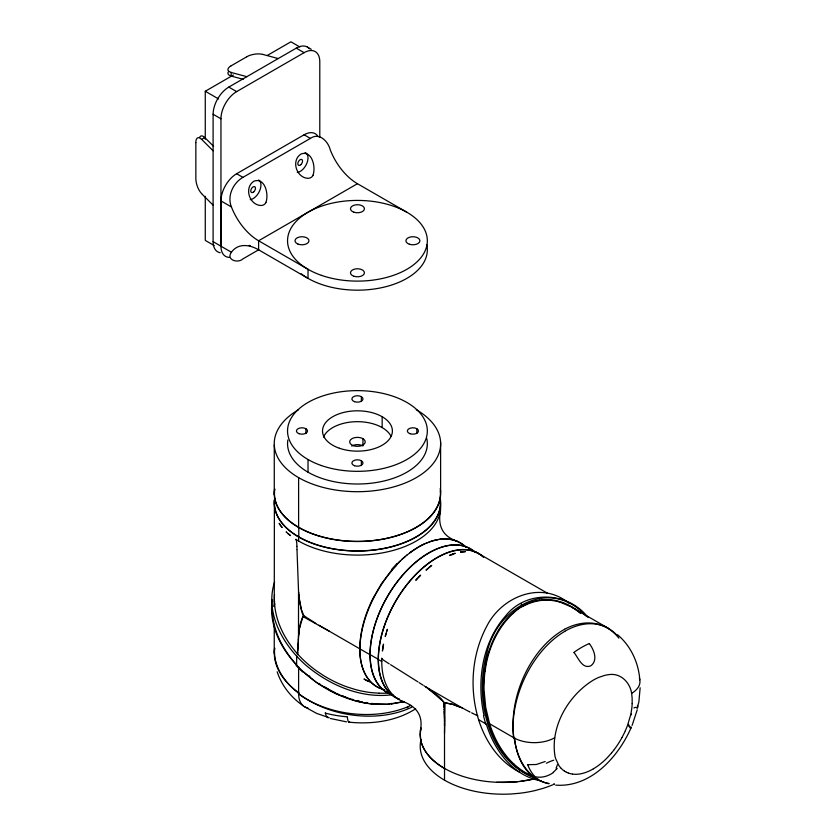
<?xml version="1.0" encoding="UTF-8"?>
<svg xmlns="http://www.w3.org/2000/svg" width="836" height="836" viewBox="0 0 836 836"><rect width="100%" height="100%" fill="white"/><g stroke="black" fill="none" stroke-linecap="round" stroke-linejoin="round"><path stroke-width="1.25" d="M229.44 257.394A22.185 12.812 -60 0 1 220.955 246.202L220.955 118.796A22.185 12.812 -60 0 1 236.64 91.615L304.105 52.668A22.185 12.812 -60 0 1 319.791 61.728L319.791 137.135M274.271 601.753L274.396 500.085M298.88 631.765L298.504 636.551L298.536 590.916M298.609 541.028L298.609 536.952M445.348 702.971L453.039 704.487L461.002 707.465L452.945 704.382L445.045 702.71L444.522 733.287M298.358 640.637L298.515 636.405M420.289 731.072C423.538 715.72 416.621 706.169 401.959 701.195M440.562 510.43C437.541 525.614 442.349 536.388 457.271 541.247M298.483 637.157L298.504 636.572M298.483 637.325L298.473 637.554M298.41 639.373L298.452 638.119M298.421 639.226L298.295 641.985M632.183 703.588L632.131 698.248A53.859 31.099 -60 0 0 631.891 695.751C631.316 683.712 621.221 672.269 608.18 674.736A56.409 32.573 -60 0 0 604.867 675.352L599.098 677.264A61.143 35.3 -60 0 0 593.09 680.253C568.616 695.301 550.036 726.338 555.01 756.277A52.145 30.106 -60 0 0 555.647 758.607L558.72 765.253A54.298 31.35 -60 0 0 560.998 768.169M632.183 703.63L631.995 706.41A54.476 31.454 -60 0 1 631.65 709.336L631.17 712.335A55.375 31.967 -60 0 1 630.522 715.407L627.46 725.575A53.18 30.702 -60 0 1 626.906 727.017L625.318 730.8M298.337 641.128L298.253 642.675M298.191 643.783L298.243 642.894M640.146 687.767L638.871 701.906L637.199 708.343A11.61 3.866 -56.9 0 0 633.928 707.925M297.459 654.713L297.543 653.355M298.233 643.166L297.877 648.454M297.48 654.327L297.689 651.234M298.201 643.636L298.17 644.222M298.191 643.814L297.992 646.855M297.532 653.533L297.595 652.55M297.574 652.864L297.637 651.892M297.71 650.878L297.752 650.209M297.94 647.587L298.003 646.604M297.72 650.648L297.825 649.227M274.375 606.518L274.699 603.216M297.783 649.771L297.95 647.419M297.909 647.963L297.961 647.304M298.64 634.712L298.682 634.19M298.692 634.064L298.807 632.476A40.431 23.46 59.7 0 1 299.11 630.396M298.609 635.13L298.588 635.318M298.713 633.73L298.776 632.998M298.828 632.486L298.912 631.483M299.204 629.33L303.081 616.038L300.615 622.548L299.131 629.874M303.029 616.665L305.662 618.097M298.891 631.797L299.11 629.78M298.922 631.525L299.194 629.215M383.212 646.479L383.505 644.117A83.203 48.039 -60 0 0 382.418 651.035L383.128 647.2M485.11 671.402C487.994 645.977 501.224 619.8 522.03 606.372M272.16 599.746C267.656 631.922 288.828 661.872 313.5 680.19M486.259 660.973L484.19 673.252L483.386 686.042A96.098 73.129 -86 0 0 483.417 690.745L483.73 696.91A98.021 74.592 -86 0 0 484.263 702.376L485.047 707.883A99.275 75.543 -86 0 0 486.071 713.307L487.346 718.699A99.86 75.992 -86 0 0 492.561 734.081L494.724 738.867A98.732 75.136 -86 0 0 497.096 743.444L499.614 747.771A97.175 73.944 -86 0 0 502.321 751.867L505.122 755.65A95.116 72.377 -86 0 0 508.089 759.203L508.11 759.234M420.926 728.156L420.195 734.301L420.801 740.278M637.826 707.298L637.46 705.417M274.605 581.919C264.625 612.652 282.652 644.525 305.265 664.662C329.029 685.06 360.87 698.896 392.575 694.706M637.241 709.774L632.1 725.418M386.828 631.149L387.361 629.33A83.203 48.039 -60 0 0 385.239 636.478L386.002 633.939M491.589 643.793L488.851 651.369A88.146 67.079 -86 0 0 486.322 660.67M625.182 731.103L624.617 732.336A56.838 32.813 -60 0 1 624.095 733.444L622.015 737.498M265.89 202.406C269.025 194.589 265.075 177.211 254.113 181.109C243.987 187.233 248.961 204.214 260.184 205.457A8.026 6.531 53.6 0 0 265.984 202.479M312.957 175.236C316.092 167.409 312.131 150.031 301.179 153.929C291.053 160.063 296.028 177.044 307.251 178.277A8.026 6.531 53.6 0 0 313.051 175.299M631.117 727.738C618.117 757.176 590.728 787.669 555.762 785.14M557.163 768.357L556.766 769.057M498.58 629.957L495.184 635.977A83.558 63.588 -86 0 0 491.704 643.542M630.522 715.407L631.493 714.09M406.86 212.229L357.442 183.701A44.371 25.623 60 0 1 330.272 149.895C328.172 141.336 319.195 132.078 310.375 138.41L242.921 177.357C233.045 183.084 226.932 196 231.436 206.962A44.371 25.623 60 0 0 258.606 240.768L308.024 269.296L308.024 278.357L258.606 249.818A44.371 25.623 60 0 0 231.436 252.253C225.71 259.714 237.821 263.81 242.921 258.878L258.658 249.797M613.854 750.08L615.954 747.238A57.005 32.907 -60 0 0 618.076 744.113L620.072 740.905A55.625 32.113 -60 0 0 621.911 737.697M613.718 750.268L611.701 752.787M611.534 752.985L607.667 757.312M391.875 569.87L381.613 583.497L373.044 598.262A83.036 47.945 -60 0 0 375.197 685.698L378.614 687.694M506.344 619.403L502.666 623.938A80.057 60.923 -86 0 0 498.705 629.759M418.7 577.185L420.623 575.168A83.203 48.039 -60 0 0 415.764 580.288L417.833 578.104M396.431 564.833L402.346 559.044M396.891 564.352L397.445 563.777M397.727 563.495L398.824 562.398M399.096 562.126L400.162 561.092M401.719 559.618L402.722 558.699M402.921 558.521L406.86 555.146M403.213 558.26L405.366 556.389M406.432 555.501L412.252 551.039M514.255 611.722L510.577 614.982A77.842 59.241 -86 0 0 506.48 619.246M409.776 552.847L410.695 552.168M428.429 568.292L426.005 570.142A83.203 48.039 -60 0 1 431.721 565.502M410.915 552L419.129 546.65M412.388 550.945L412.524 550.84A80.538 46.492 -60 0 1 418.606 546.953L419.85 546.253M415.68 708.771C396.097 721.332 371.748 724.467 348.967 722.168M585.764 615.923C550.098 575.837 495.466 608.524 486.771 653.825C473.887 699.345 488.37 763.101 538.07 779.058M587.98 617.438C568.156 591.365 525.99 589.808 505.55 616.007C482.058 642.706 476.499 681.497 484.023 715.438M593.351 768.869L596.873 766.612A55.5 32.04 -60 0 0 607.5 757.479M231.154 65.804L246.839 56.743M205.269 139.246L205.269 91.26L233.443 74.989M267.259 55.469L290.928 41.8L299.81 46.931M220.213 252.733A22.185 12.812 -60 0 1 213.107 241.667L213.107 114.26A22.185 12.812 -60 0 1 228.803 87.09L296.257 48.143A22.185 12.812 -60 0 1 309.393 48.76M195.781 142.569A11.296 4.619 71.5 0 1 201.601 139.424L204.747 137.512L213.598 146.331M220.955 246.202L220.955 200.912A22.185 12.812 -60 0 1 236.64 173.731L304.105 134.784A22.185 12.812 -60 0 1 318.046 136.54M357.442 183.701L258.606 240.768L258.606 249.818M419.547 546.42L424.145 544.058M420.059 546.138L420.78 545.741M421.02 545.615L421.856 545.177M422.096 545.062L423.298 544.466M545.177 761.512L536.252 764.512L527.61 764.668M423.549 544.34L424.866 543.734M424.385 543.954L430.885 541.394M426.078 543.201L427.478 542.627M453.384 553.944L452.621 554.237L455.233 553.286A83.203 48.039 -60 0 0 449.475 555.25M529.857 602.631L526.022 604.25A76.724 58.384 -86 0 0 514.391 611.618M428.711 542.156L430.164 541.634M430.446 541.54L435.817 540.035M431.157 541.3L432.557 540.871M329.175 717.716L316.729 713.442L304.586 706.765M433.309 540.652L434.553 540.328M403.663 701.728L387.058 704.372L369.334 703.598M402.534 701.895L391.52 703.996M434.825 540.265L435.556 540.087M519.574 781.493L535.416 778.682M435.692 540.056L438.44 539.523M436.037 539.983L437.071 539.763M437.374 539.711C446.926 537.757 457.658 539.523 464.983 546.295M539.304 600.154L535.134 600.99A77.267 58.792 -86 0 0 530.118 602.537M438.775 539.471L439.788 539.324M440.133 539.283L440.802 539.199M391.164 703.578L392.094 703.473M517.505 781.712L519.511 781.493A83.496 48.206 0 0 0 535.061 778.776M517.453 781.712L511.904 782.162A83.046 47.945 0 0 1 420.811 740.351M516.92 781.764L496.688 782.277M389.607 704.184L375.719 704.32M379.021 693.211L371.288 692.626A87.592 66.661 26 0 1 354.767 689.355L347.076 686.92A93.35 71.029 26 0 1 323.354 675.436L316.635 670.963A96.861 73.714 26 0 1 297.511 653.867C283.111 637.669 272.996 616.571 274.511 594.5M550.391 599.778L545.459 599.611A78.939 60.077 -86 0 0 539.648 600.102M250.257 245.721L249.149 245.387M373.682 704.163C352.186 702.219 331.662 693.462 314.284 680.849M371.675 703.525L372.678 703.63M572.723 774.115L574.447 774.272A55.134 31.831 -60 0 0 593.09 769.005M346.47 721.855L330.345 718.479M367.223 703.295L368.279 703.452M367.809 702.971L365.896 702.668M541.394 780.897C513.095 776.32 494.149 750.038 486.364 724.154L478.568 719.65C469.184 688.707 471.661 654.076 487.148 625.506C502.227 596.371 541.394 580.592 568.752 603.059M365.604 702.658L366.617 702.825M366.158 703.118L360.87 702.104M361.528 701.864L362.552 702.083M359.814 701.874L356.648 701.101M359.49 701.404L357.442 700.902M384.09 689.721L377.078 686.878A82.952 47.892 -60 0 1 369.773 680.87L366.952 677.129A83.057 47.955 -60 0 1 359.804 648.82M262.535 54.33L278.221 58.562M246.839 76.672L231.154 72.45L231.154 76.066L243.224 79.316M355.593 700.819L336.009 693.681L317.847 683.367M327.942 717.758L326.353 716.295L325.34 712.972M559.848 602.045L571.249 606.894A89.807 68.395 -86.3 0 1 580.163 613.091M535.458 777.731L533.598 777.104M562.576 602.442L557.11 600.833A81.865 62.292 -86 0 0 550.61 599.788M568.396 773.07L570.351 773.666A55.636 32.123 -60 0 0 572.461 774.084M533.943 776.539L533.169 776.257M345.738 697.224L344.735 696.837M568.062 772.945L566.348 772.192M344.944 696.89L345.529 697.109M532.783 776.111L525.635 772.704A89.807 68.374 -86.3 0 1 513.68 763.79M343.795 696.44L342.645 695.98M336.72 693.399L337.305 693.671M463.886 708.844L469.257 711.645M378.907 687.84L381.101 688.78A83.37 48.133 -60 0 0 384.257 689.763M461.545 707.716L463.186 708.51L425.733 686.868M334.964 692.553L335.55 692.835M477.816 715.846L472.674 713.359M471.629 712.836L472.152 713.098M470.041 712.053L469.518 711.781M333.219 691.685L333.794 691.978M370.933 682.573L364.005 678.999L367.589 681.1M566.118 772.077L564.488 771.116M306.425 618.504L329.405 631.274M307.355 47.046L311.274 49.303M296.257 48.143L304.105 52.668M228.803 87.09L236.64 91.615M304.105 134.784L310.375 138.41M205.269 91.26L218.593 98.951M213.107 114.26L220.955 118.796M236.64 173.731L242.921 177.357M220.955 200.912L231.436 206.962M213.107 241.667L231.436 252.253M214.152 245.533L205.269 240.402L205.269 196.303M571.615 607.103L608.995 628.682M476.081 552.126L547.34 593.152M370.149 654.619L378.394 659.374M378.238 659.458L381.759 661.495M485.016 671.381A94.071 71.76 -86.2 0 0 484.034 689.982L485.737 707.465L489.603 723.767L513.858 737.77A28.842 16.657 0 0 0 554.655 737.77M318.934 625.213L369.993 654.703A83.057 47.955 -60 0 0 377.151 683.012L379.972 686.753A82.952 47.892 -60 0 0 387.277 692.772L391.3 694.664A83.37 48.133 -60 0 0 393.286 695.333M390.611 664.693L417.895 681.852M389.231 663.868L384.069 660.503A7.576 4.65 62.5 0 1 381.749 658.381M424.113 685.802L426.318 687.276M315.799 623.353L307.596 618.138M423.079 685.175L419.108 682.646M519.543 772.161C498.914 761.659 485.402 741.271 478.568 719.65M306.812 617.626L304.168 615.85M426.454 687.37C432.494 692.469 445.243 698.771 444.062 705.542M319.812 683.806L319.248 683.43M303.771 615.589L301.493 609.914L299.204 598.336M520.88 770.593L526.481 773.969A86.014 65.459 -86 0 0 533.389 777.031M575.377 609.016L569.682 605.577A86.014 65.459 -86 0 0 562.764 602.505M575.565 609.151L580.863 613.227M520.588 770.395L514.443 765.577M428.032 688.436L443.968 702.177L444.041 704.967M316.05 682.124L316.948 682.751M315.297 681.518L303.029 671.58M303.175 705.772C291.21 697.569 281.659 685.645 277.165 671.778M514.38 765.515L508.413 759.569M617.616 634.806C630.877 645.925 638.537 662.781 639.822 679.887M513.67 763.832C502.143 753.006 494.327 738.742 489.603 723.767M287.824 533.546L290.531 535.604A83.203 48.039 0 0 1 286.163 531.842L286.351 532.041M201.601 139.319L213.107 150.793M201.601 193.67L213.107 205.144M561.196 768.378L562.064 769.224A54.998 31.758 -60 0 0 564.269 770.97M295.944 664.432L296.655 665.205L296.655 656.208M295.662 663.794C282.369 648.778 272.39 629.612 272.264 609.193M281.398 526.596L282.16 527.516A83.203 48.039 0 0 1 279.161 523.336L279.893 524.496M280.833 525.865L280.165 524.904M574.029 652.54C578.251 657.66 582.18 669.302 590.738 665.864C598.357 660.43 593.905 649.666 589.39 643.668M631.514 693.326L631.525 693.378A28.842 16.657 0 0 0 639.362 678.195M299.194 598.43L298.661 592.588M303.029 615.077C301.232 611.085 299.288 601.063 298.807 594.574M298.619 592.024L298.661 592.505M298.525 590.676L298.483 589.526M444.188 709.325L444.271 711.624M444.282 711.927L444.324 713.098M444.198 709.67L444.073 705.897M444.271 711.415L444.313 712.606M296.916 546.18L296.822 544.184A31.601 17.587 61.7 0 0 296.749 543.118L296.655 542.459A13.815 7.649 61.9 0 0 296.498 541.289L296.466 541.226A5.643 3.104 62.1 0 0 295.944 539.387M444.115 707.308L444.083 706.368M444.344 713.463L444.491 719.388M444.324 712.951L444.344 713.589M444.355 713.965L444.48 718.333M296.926 546.389L296.989 549.586M444.052 705.427L444.073 706.086M298.473 589.432L296.999 549.994M444.48 718.521L444.512 721.98M444.501 720.204L444.512 720.914M444.512 722.921L444.522 780.155M444.512 721.228L444.512 725.909M440.614 442.359L440.614 492.174M416.84 428.711L416.84 433.55M382.156 416.715L382.156 427.583M362.939 438.681L362.939 445.922A7.764 4.483 0 0 0 351.757 446.037M361.371 396.692L361.371 401.52M361.371 460.74L361.371 465.568M308.024 459.507L308.024 472.194M305.903 428.711L305.903 433.55M298.776 527.349L298.776 536.869M298.609 409.692A83.203 48.039 0 0 0 298.609 477.628L298.609 527.443M298.609 666.835L298.609 693.567A28.842 16.657 -60 0 0 307.847 707.946M274.271 444.961L274.271 494.776M274.25 624.283L274.25 653.48M195.854 142.642L195.854 178.873A11.296 4.619 71.5 0 0 201.601 193.555M485.883 724.425A102.096 78.051 -85.3 0 1 483.521 715.668M554.258 784.544A83.569 55.584 -69 0 1 553.568 784.492M548.824 783.76A83.569 55.584 -69 0 1 514.171 737.592M513.607 737.916A83.569 54.246 -66.4 0 1 564.843 631.326M513.879 737.749A83.558 55.448 -68.9 0 1 564.624 629.289M554.508 783.875A83.59 53.755 -66.9 0 1 553.808 783.865M549.033 783.426A83.59 53.755 -66.9 0 1 514.506 737.404M520.744 603.613A1.108 0.637 60 0 1 521.465 604.564M522.343 606.685A78.584 59.858 -86.2 0 1 559.827 602.139M564.634 629.205A83.569 55.584 -69 0 1 618.901 638.182M564.843 631.232A83.59 53.755 -66.9 0 1 617.741 636.102M574.008 652.362A82.43 47.495 -59.9 0 1 589.401 643.521M630.793 726.662A22.258 3.334 24.3 0 1 630.271 728.187M630.24 727.748A11.505 3.104 79.9 0 1 628.965 726.108M553.505 772.464A22.258 17.901 -42.4 0 1 535.813 776.843L535.144 776.728A78.741 44.851 -60.2 0 1 527.683 764.595M556.4 768.942A11.505 10.105 -31 0 1 553.275 772.182M546.378 763.226A11.568 2.403 -26.6 0 1 553.745 760.206M557.309 764.794A10.669 7.305 -51.9 0 1 556.107 768.044M629.059 725.993A10.784 3.532 -85.9 0 1 628.609 724.321M420.968 739.755A83.224 48.049 0 0 0 444.491 780.166A83.046 47.945 0 0 0 511.904 793.939L519.511 793.27A83.496 48.206 0 0 0 535.061 790.553L542.01 788.672A83.537 48.237 0 0 0 552.815 784.774M444.449 768.42A83.046 48.007 -0.1 0 1 420.612 729.744A83.475 48.216 0.2 0 1 420.905 727.978M399.43 699.439A83.203 48.039 -60 0 1 396.233 600.164A83.203 48.039 -60 0 1 483.626 557.089M403.913 701.822A83.203 48.039 -60 0 1 381.833 658.256M453.007 554.372A22.509 6.594 -3 0 1 449.925 555.397M431.428 565.46A22.52 11.004 -22.2 0 1 428.732 567.769M391.3 694.486A82.983 47.913 -60 0 1 388.103 595.472A82.983 47.913 -60 0 1 475.266 552.523M399.535 699.241A82.983 47.913 -60 0 1 396.337 600.227A82.983 47.913 -60 0 1 483.511 557.278M302.58 671.904A102.096 78.051 25.3 0 1 296.184 665.477M410.988 705.375A83.569 54.246 6.4 0 1 298.347 693.713M298.922 693.378A83.569 55.584 9 0 1 274.657 648.161M299.257 693.19A83.59 53.755 6.9 0 1 274.626 648.057M411.834 707.162A83.558 55.448 8.9 0 1 298.64 693.556M273.957 606.528A86.014 65.459 26 0 1 274.542 601.23M309.874 676.366A99.275 75.543 26 0 1 309.341 675.916M327.9 688.833A96.098 73.129 26 0 1 324.431 686.774M359.605 701.394A88.146 67.079 26 0 1 357.411 700.85M353.022 699.627A88.146 67.079 26 0 1 351.925 699.293M376.284 703.891A83.558 63.588 26 0 1 371.414 703.452M391.906 703.504A80.057 60.923 26 0 1 390.684 703.64M401.29 701.78A77.842 59.241 26 0 1 400.611 701.947M339.176 694.643A94.071 71.76 26.2 0 1 338.183 694.204M334.233 692.323A94.071 71.76 26.2 0 1 328.412 689.23M347.337 716.807A78.741 45.625 -0.7 0 1 325.235 713.098M349.594 721.865A22.258 3.334 -84.3 0 1 347.389 717.236M408.396 706.786A55.134 31.831 0 0 1 406.954 707.82M416.276 409.692A83.203 48.039 0 0 1 416.276 477.628A83.203 48.039 0 0 1 298.609 477.628M440.206 488.517A83.203 48.039 0 0 1 357.954 541.509A83.203 48.039 0 0 1 274.595 489.102M426.768 438.513A69.89 40.347 0 0 1 358.728 484.002A69.89 40.347 0 0 1 287.845 439.976M323.48 437.103A34.945 20.179 0 0 1 356.805 421.678A34.945 20.179 0 0 1 391.091 436.392M369.982 654.713A83.224 48.049 -60 0 1 409.713 567.613A83.224 48.049 -60 0 1 475.203 552.22M440.791 539.23A83.151 48.07 -59.9 0 1 465.892 547.12M359.929 648.746A83.151 47.537 -59.8 0 1 396.64 565.335M440.206 498.026A83.203 48.039 0 0 1 357.954 551.028A83.203 48.039 0 0 1 274.595 498.611M440.123 501.684A83.203 48.039 0 0 1 391.77 550.819A83.203 48.039 0 0 1 295.902 539.387M440.3 490.857A82.983 47.903 0 0 1 355.927 541.373A82.983 47.903 0 0 1 274.814 489.112M440.3 500.367A82.983 47.903 0 0 1 356.941 550.893A82.983 47.903 0 0 1 274.657 499.782M391.635 569.473A83.778 48.634 -60.1 0 1 396.703 563.924M465.234 546.535A83.004 47.924 -60 0 1 465.965 547.246M298.786 632.465A42.197 24.526 59.6 0 1 299.027 630.334M389.555 692.96A76.316 58.081 26 0 1 379.011 693.159M426.768 244.676A69.89 40.347 0 0 1 383.484 287.27A69.89 40.347 0 0 1 301.211 273.78M305.13 152.528A11.098 6.406 -60 0 1 306.948 163.083A11.098 6.406 -60 0 1 297.292 172.498M258.669 179.98A11.098 6.406 -60 0 1 259.672 190.775A11.098 6.406 -60 0 1 250.225 199.679M246.756 56.723A11.296 4.619 -11.5 0 1 262.431 54.382M231.248 72.387A11.296 4.619 -11.5 0 1 231.06 65.783M231.248 76.013A11.296 4.619 -11.5 0 1 228.636 71.415M199.511 137.512A11.296 4.619 71.5 0 1 204.747 137.616M460.646 552.094L460.573 552.105A83.203 48.039 -60 0 1 465.433 551.614L460.646 552.094M321.4 465.547A69.89 40.347 0 0 0 427.321 431.71A69.89 40.347 0 0 0 323.616 395.668A69.89 40.347 0 0 0 321.4 465.547M339.426 448.263A34.945 20.179 0 0 0 392.387 431.345A34.945 20.179 0 0 0 340.534 413.329A34.945 20.179 0 0 0 339.426 448.263M354.589 401.698A5.549 3.198 0 0 0 362.991 399.012A5.549 3.198 0 0 0 354.757 396.149A5.549 3.198 0 0 0 354.589 401.698M299.121 433.727A5.549 3.198 0 0 0 307.523 431.042A5.549 3.198 0 0 0 299.298 428.178A5.549 3.198 0 0 0 299.121 433.727M354.589 465.746A5.549 3.198 0 0 0 362.991 463.06A5.549 3.198 0 0 0 354.757 460.197A5.549 3.198 0 0 0 354.589 465.746M410.058 433.727A5.549 3.198 0 0 0 418.46 431.042A5.549 3.198 0 0 0 410.225 428.178A5.549 3.198 0 0 0 410.058 433.727M353.44 445.692A7.764 4.483 0 0 0 365.207 441.93A7.764 4.483 0 0 0 353.691 437.928A7.764 4.483 0 0 0 353.44 445.692M321.4 275.337A69.89 40.347 0 0 0 427.321 241.499A69.89 40.347 0 0 0 323.616 205.457A69.89 40.347 0 0 0 321.4 275.337M353.952 212.229A6.991 4.034 0 0 0 364.433 208.739A6.991 4.034 0 0 0 353.952 205.248A6.991 4.034 0 0 0 353.952 212.229M297.877 244.028A6.991 4.034 0 0 0 308.933 241.176A6.991 4.034 0 0 0 299.131 237.079A6.991 4.034 0 0 0 297.877 244.028M353.952 276.277A6.991 4.034 0 0 0 364.433 272.787A6.991 4.034 0 0 0 353.952 269.296A6.991 4.034 0 0 0 353.952 276.277M409.421 244.258A6.991 4.034 0 0 0 419.902 240.768A6.991 4.034 0 0 0 409.421 237.267A6.991 4.034 0 0 0 409.421 244.258M300.793 164.692A3.323 1.923 -60 0 0 301.848 159.53A3.323 1.923 -60 0 0 297.909 163.02A3.323 1.923 -60 0 0 300.793 164.692M253.726 191.862A3.323 1.923 -60 0 0 254.781 186.71A3.323 1.923 -60 0 0 250.842 190.2A3.323 1.923 -60 0 0 253.726 191.862"/></g></svg>
